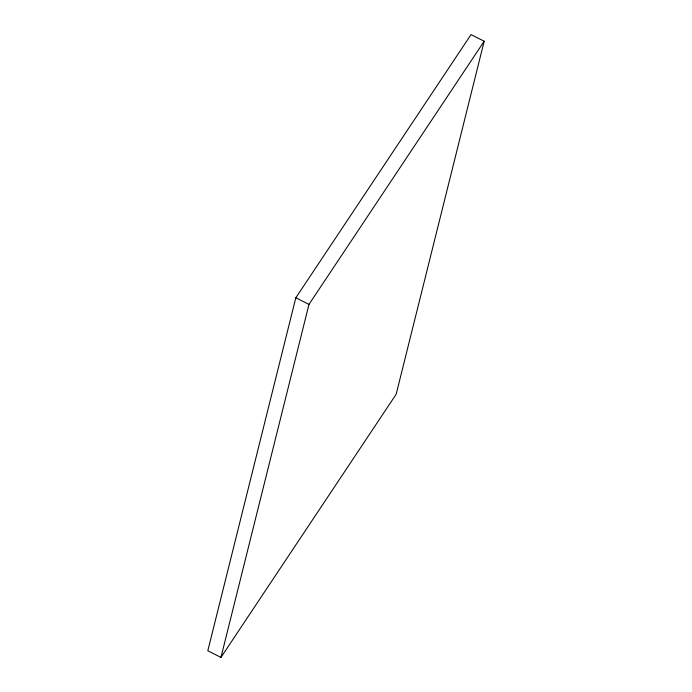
<?xml version="1.0" encoding="UTF-8"?>
<svg xmlns="http://www.w3.org/2000/svg" width="692" height="692" viewBox="0 0 692 692"><rect width="100%" height="100%" fill="white"/><g stroke="black" fill="none" stroke-linecap="round" stroke-linejoin="round"><path stroke-width="1.04" d="M295.83 297.768L207.816 650.765L220.964 657.4L396.17 394.232L484.184 41.235L471.036 34.6L295.83 297.768L308.978 304.402L220.964 657.4M308.978 304.402L484.184 41.235"/></g></svg>
